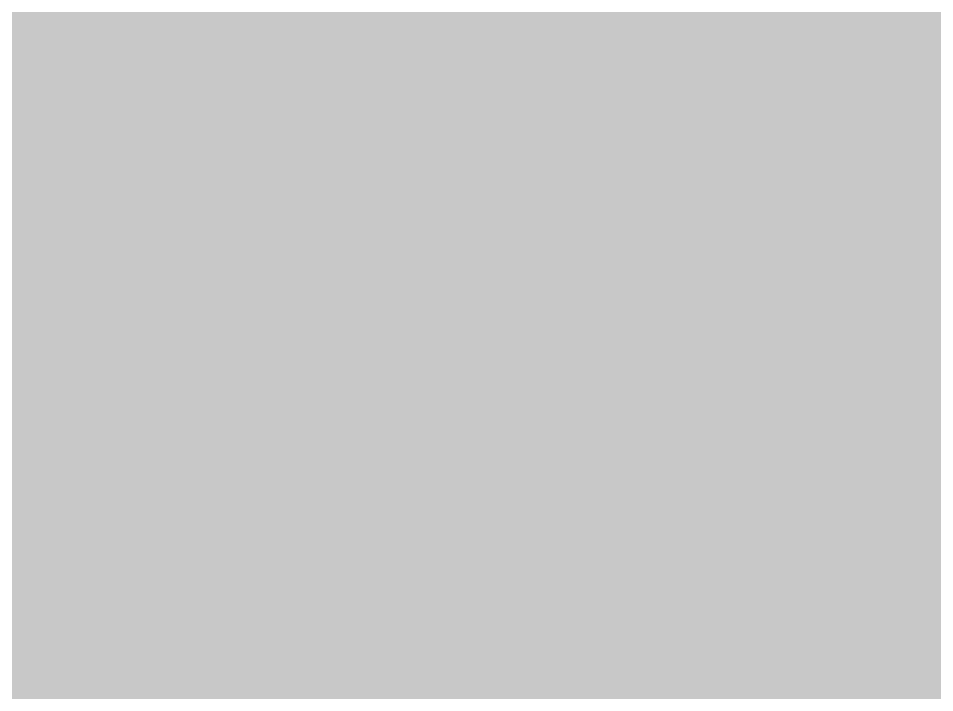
# Model space of a CAD drawing. Header units: millimetres. Extents: x 85 to 447, y 59 to 294.
# Drawn here: x 343.51646 to 343.54587, y 65.50116 to 65.52281 of the extents above; entities that cross this region are included whole.
import ezdxf

# ---------------------------------------------------------------- set-up
doc = ezdxf.new("R2010")
doc.units = ezdxf.units.MM
doc.layers.add('BG', color=7, linetype='Continuous')

msp = doc.modelspace()

# ---------------------------------------------------------------- hatches: boundary and pattern name
at = {"true_color": 0xffffff}
msp.add_hatch(color=7, dxfattribs=at).paths.add_polyline_path([(343.510338, 65.534647), (343.510338, 65.531155), (343.511397, 65.48106), (343.547556, 65.500146), (343.549461, 65.535282), (343.55179, 65.536976), (343.553435, 65.53804), (343.555017, 65.53915), (343.556536, 65.540306), (343.557991, 65.541505), (343.559383, 65.542747), (343.560708, 65.544031), (343.561969, 65.545355), (343.563162, 65.546719), (343.564289, 65.54812), (343.565348, 65.549559), (343.566338, 65.551033), (343.567259, 65.552542), (343.56811, 65.554084), (343.568891, 65.555659), (343.569601, 65.557265), (343.570239, 65.5589), (343.570804, 65.560565), (343.571296, 65.562257), (343.571714, 65.563975), (343.572058, 65.565719), (343.572327, 65.567487), (343.572519, 65.569278), (343.572635, 65.57109), (343.572674, 65.572924), (343.572573, 65.575893), (343.572272, 65.578809), (343.57178, 65.581664), (343.571103, 65.584453), (343.570247, 65.587168), (343.56922, 65.589804), (343.568028, 65.592353), (343.566678, 65.59481), (343.565177, 65.597168), (343.563531, 65.599421), (343.561748, 65.601562), (343.559833, 65.603585), (343.557794, 65.605482), (343.555638, 65.607249), (343.553371, 65.608878), (343.551001, 65.610363), (343.548533, 65.611697), (343.545974, 65.612874), (343.543333, 65.613888), (343.540614, 65.614732), (343.537825, 65.6154), (343.534973, 65.615885), (343.532065, 65.61618), (343.529106, 65.61628), (343.526144, 65.61618), (343.523241, 65.615885), (343.520403, 65.6154), (343.517637, 65.614732), (343.514947, 65.613888), (343.51234, 65.612874), (343.509823, 65.611697), (343.5074, 65.610363), (343.505078, 65.608878), (343.502863, 65.607249), (343.50076, 65.605482), (343.498776, 65.603585), (343.496917, 65.601562), (343.495188, 65.599421), (343.493596, 65.597168), (343.492146, 65.59481), (343.490844, 65.592353), (343.489696, 65.589804), (343.488709, 65.587168), (343.487888, 65.584453), (343.487239, 65.581664), (343.486769, 65.578809), (343.486482, 65.575893), (343.486385, 65.572924), (343.486423, 65.571052), (343.486538, 65.569203), (343.486729, 65.567377), (343.486995, 65.565577), (343.487336, 65.563803), (343.487751, 65.562057), (343.48824, 65.560338), (343.488801, 65.558649), (343.489434, 65.556991), (343.490139, 65.555365), (343.490914, 65.553771), (343.49176, 65.552211), (343.492676, 65.550687), (343.49366, 65.549198), (343.494713, 65.547747), (343.495834, 65.546335), (343.497022, 65.544962), (343.498276, 65.543629), (343.499596, 65.542339), (343.500982, 65.541091), (343.502432, 65.539888), (343.503946, 65.538729), (343.505523, 65.537617), (343.507163, 65.536552)])
at = {"layer": 'BG', "true_color": 0x5e416d}
msp.add_hatch(color=197, dxfattribs=at).paths.add_polyline_path([(309.369535, 58.523122), (429.369368, 58.523122), (429.369368, 158.523099), (309.369535, 158.523099)])

doc.saveas('drawing.dxf')
